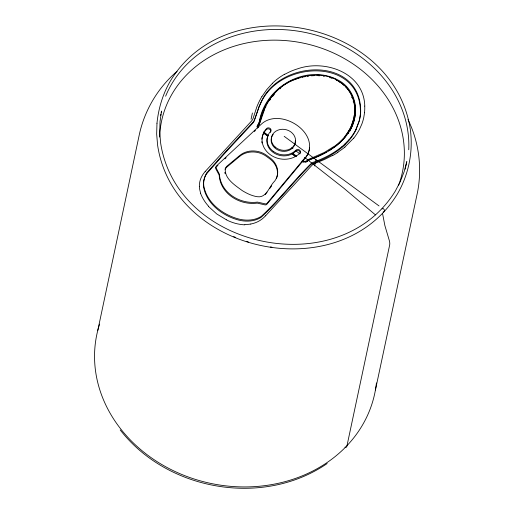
<?xml version="1.0" encoding="UTF-8"?>
<svg xmlns="http://www.w3.org/2000/svg" width="514" height="514" viewBox="0 0 514 514"><rect width="100%" height="100%" fill="white"/><g stroke="black" fill="none" stroke-linecap="round" stroke-linejoin="round"><path stroke-width="0.77" d="M309.486 147.891L309.377 150.004L307.963 154.168L305.252 158.171L266.901 204.251A2.03 1.741 12 0 1 264.845 204.855L257.649 203.203A2.03 1.741 12 0 0 256.961 203.146C239.685 205.414 220.493 193.823 219.202 175.435A2.03 1.741 12 0 0 219.015 174.85L215.867 168.92A2.03 1.741 12 0 1 216.176 167.024L217.936 165.386M354.39 114.23L354.454 107.979M364.587 112.373L363.777 117.468A69.814 57.285 11.8 0 1 361.779 124.227L359.524 129.277A72.782 59.701 11.5 0 1 353.812 138.112M354.294 115.11L353.908 117.725M354.487 119.004C357.044 107.728 354.05 95.116 345.704 86.911M97.801 330.341L139.275 134.809C144.524 110.253 157.991 87.656 177.06 71.317M160.574 115.644L160.895 114.121M161.216 112.598L161.544 111.069L160.034 121.522L159.713 132.117L160.586 142.674C176.36 249.11 338.932 282.906 395.343 191.015L400.271 181.648L404.12 171.785L406.812 161.576L405.193 169.196M251.063 119.274L252.4 113.003M305.252 158.171C323.332 134.006 280.066 105.935 260.971 124.504L216.394 166.009A2.03 1.741 12 0 0 216.086 167.898L219.234 173.835A2.03 1.741 12 0 1 219.414 174.419C220.705 192.808 239.903 204.399 257.18 202.131A2.03 1.741 12 0 1 257.867 202.182L265.057 203.84A2.03 1.741 12 0 0 267.119 203.229L305.464 157.149M314.626 165.919L315.956 159.642M382.056 209.037C382.332 206.692 386.001 210.727 383.849 211.819A1.42 0.642 43.4 0 1 383.116 212.012M353.741 118.586L350.702 127.787L345.01 136.91M375.419 389.998L417.541 192.107C422.251 167.686 418.929 141.851 407.949 119.511M354.326 119.736L353.548 122.64M260.058 122.377L264.453 109.707M259.66 120.7C263.778 104.772 273.801 89.854 288.701 82.279M353.079 124.08L353.317 123.366M352.559 125.5L352.829 124.793M351.987 126.894L352.283 126.2M351.036 128.963L351.37 128.282M355.977 129.277L359.235 120.739A65.574 53.964 12.2 0 0 360.661 112.187C361.83 55.551 278.569 59.007 260.598 103.166M355.765 130.293L359.023 121.754A65.574 53.964 12.2 0 0 360.442 113.202C361.612 56.566 278.357 60.022 260.38 104.181A98.939 83.576 21.9 0 0 259.101 106.861L254.533 120.07A9.143 7.736 6.6 0 1 252.817 123.135L225.402 152.619L206.885 173.443M265.269 107.972L265.931 106.649M349.976 130.986L350.342 130.318M261.922 96.6L266.702 89.661L272.414 83.377M348.389 133.608L348.807 132.959M269.715 100.269L270.576 99.041M207.103 172.428L225.614 151.604L253.029 122.12A9.143 7.736 6.6 0 0 254.751 119.055L259.319 105.845A98.939 83.576 21.9 0 1 260.592 103.16M265.224 194.613L267.074 192.114M269.85 188.355L271.7 185.856M225.1 169.247L226.629 167.256L239.556 156.474A20.29 17.431 12 0 1 266.413 156.378L269.747 158.826A20.29 17.431 12 0 1 276.448 178.557M345.228 135.895C352.321 127.144 356.067 115.47 354.358 104.239M353.773 138.086L344.875 147.062M272.388 96.664L274.335 94.37M348.845 139.859L345.087 143.791M205.144 171.554L251.442 121.131A9.625 8.134 6.3 0 0 253.254 117.899L256.814 106.951A103.115 86.995 23.2 0 1 261.851 96.568M265.526 215.867L311.825 165.444A9.612 8.391 17.9 0 1 315.127 163.304L324.398 159.539L332.494 155.466M344.868 144.807L348.633 140.875A69.512 57.202 11.6 0 0 355.804 130.305M224.978 158.832L226.147 157.74M254.308 131.526L255.477 130.434M341.964 146.58C333.599 153.551 323.711 158.473 313.527 162.186A9.136 7.967 17.6 0 0 310.392 164.217C293.481 181.069 278.819 200.332 261.253 216.394C254.732 220.512 246.502 220.885 239.151 219.137C223.012 214.961 206.557 202.857 203.743 185.535A24.19 21.704 4.2 0 1 207.065 172.402M341.746 147.595C333.38 154.566 323.499 159.488 313.315 163.208A9.136 7.967 17.6 0 0 310.18 165.232C293.263 182.084 278.601 201.347 261.041 217.409C254.514 221.528 246.283 221.9 238.933 220.153C222.793 215.976 206.345 203.878 203.531 186.55A24.19 21.704 4.2 0 1 206.846 173.424M307.314 161.203L307.655 160.933A14.212 12.394 17.5 0 1 311.099 159.064L319.053 155.845L326.602 152.073M280.169 88.8L280.528 88.498M334.164 146.349L324.328 152.446L310.745 158.402A15.047 13.12 17.5 0 0 307.012 160.445L306.742 160.664A3.245 2.814 15.3 0 1 302.47 160.612M333.946 147.364L328.703 150.859M337.782 152.272L341.861 149.426A86.622 70.656 9.9 0 0 344.92 147.1M327.161 463.532C263.168 507.466 167.519 490.883 120.205 429.942M284.653 74.331L290.095 71.619A69.814 58.461 18.3 0 1 297.535 68.844C325.028 59.091 363.938 72.808 364.786 106.077M289.44 81.899C297.863 77.389 307.462 75.121 317.016 75.275M293.969 79.689C276.474 86.583 264.382 103.353 260.27 121.362A15.022 12.709 6.7 0 1 258.439 125.21A3.245 2.763 8.9 0 0 258.182 127.633M294.021 79.837L294.811 79.529M295.608 79.233L298.846 78.16M299.668 77.916L300.497 77.685M302.174 77.261L303.016 77.061M303.864 76.875L305.573 76.541M307.308 76.258L308.612 76.078M311.253 75.802L314.369 75.642M244.831 224.47L248.236 224.355A27.435 24.871 6.9 0 0 250.768 224.033M317.954 75.68L319.753 75.789M323.357 76.207L324.257 76.355M329.577 77.595L330.451 77.865M331.318 78.147L332.179 78.456M334.955 79.169L341.463 82.927L346.115 87.097M226.314 219.741L216.741 213.965L208.504 206.461M336.362 80.235L336.766 80.441M338.353 81.296L338.745 81.52M339.131 81.745L339.516 81.983M339.895 82.221L340.274 82.458M340.641 82.709L341.013 82.96M263.56 131.963L268.443 135.471M263.341 132.985L264.427 133.756M264.145 133.267L267.942 135.998M264.973 134.148L266.599 135.317M341.373 83.21L341.733 83.474M284.178 136.326L379.043 205.941M291.746 147.794L292.974 148.707M292.774 153.32L296.546 156.147M291.734 153.442L296.051 156.674M292.023 153.937L295.254 156.352M295.434 150.538L299.726 153.757M304.609 157.445L343.59 188.008L375.503 214.923M342.44 84.007L344.451 85.703M200.601 193.193L199.702 189.428A27.743 24.955 3.8 0 1 199.426 186.357M224.817 172.299L225.093 173.642M382.577 213.663L384.883 225.588L389.059 239.697A20.29 9.201 43.4 0 1 389.638 245.088L346.821 446.525A4.061 1.838 43.4 0 1 344.958 447.154M295.312 140.952A12.175 10.46 12 0 1 279.976 150.782A12.175 10.46 12 0 1 273.178 134.411M299.797 153.962A2.538 2.178 12 0 0 299.18 150.936A2.538 2.178 12 0 0 295.717 151.174A16.236 13.942 12 0 1 275.009 153.596A16.236 13.942 12 0 1 267.967 135.934M261.973 142.937A21.305 18.305 12 0 1 261.844 141.665M261.896 139.14A21.305 18.305 12 0 1 266.316 129.599A2.538 2.178 12 0 1 269.786 129.361A2.538 2.178 12 0 1 270.403 132.387M265.475 215.835A25.906 23.419 5.8 0 1 250.768 224.04M244.818 224.862A41.242 37.304 6.8 0 1 226.295 219.78M208.665 206.339A44.172 39.443 7 0 1 200.518 193.219M199.336 186.357A25.7 23.117 3.4 0 1 205.163 171.573M272.362 83.332A73.63 61.86 19.2 0 1 284.57 74.234M364.728 106.077A65.015 53.276 13.2 0 1 364.554 112.367M337.897 152.382A98.579 80.004 9.1 0 1 332.603 155.594M356.016 129.29A69.512 57.202 11.6 0 1 348.89 139.885M345.125 143.817A78.314 64.224 10.5 0 1 342.003 146.612M376.421 382.956A142.05 122.017 12 0 1 210.419 483.34A142.05 122.017 12 0 1 99.594 324.116M165.624 96.189A125.814 108.068 12 0 1 307.276 32.877A125.814 108.068 12 0 1 408.733 149.754M257.752 127.645A3.245 2.763 8.9 0 1 258.221 126.226M259.743 123.392A15.022 12.709 6.7 0 1 258.536 125.782M351.653 97.217A39.533 32.183 16 0 1 351.839 97.654M353.208 101.65A39.533 32.183 16 0 1 353.324 102.1M345.132 136.981A70.675 58.108 11 0 1 334.042 147.454M305.702 162.154A3.245 2.814 15.3 0 0 306.53 161.679L306.8 161.46A15.047 13.12 17.5 0 1 310.527 159.417C330.206 152.555 351.261 138.632 354.981 116.505C357.628 103.153 351.859 88.395 340.114 81.199C307.97 62.188 264.774 86.198 259.262 122.197A14.212 12.021 6.7 0 1 257.533 125.84A4.061 3.45 8.9 0 0 257.09 126.688M303.286 162.173A3.245 2.814 15.3 0 1 302.373 161.717M271.938 247.183A126.425 108.595 12 0 1 270.454 246.977M248.461 242.036A126.425 108.595 12 0 1 246.315 241.355M235.759 237.487A126.425 108.595 12 0 1 233.697 236.62M159.629 137.052A123.097 105.73 12 0 1 302.418 42.945A123.097 105.73 12 0 1 398.646 185.117M344.913 144.839A78.314 64.224 10.5 0 1 341.791 147.627M307.314 161.203A4.061 3.514 15.3 0 1 301.975 161.139M257.572 128.14A4.061 3.45 8.9 0 1 257.745 124.825A14.212 12.021 6.7 0 0 259.48 121.182M316.997 75.134A38.788 32.035 16.5 0 1 335.089 78.893M346.083 87.117A39.533 32.183 16 0 1 354.152 104.239M345.344 135.966A70.675 58.108 11 0 1 334.261 146.439M156.982 123.244L156.661 134.064L157.605 145.179C173.693 253.743 339.523 288.219 397.065 194.485L397.213 194.266C408.585 174.998 413.307 151.945 410.358 129.759L410.345 129.682C394.244 21.055 228.325 -13.435 170.751 80.351L170.706 80.415C162.996 93.452 158.466 108.197 156.982 123.244M225.318 168.226C224.065 178.525 235.078 185.284 242.3 190.643C246.938 193.457 251.918 195.943 257.341 196.708C266.721 198.141 269.246 186.126 274.694 181.089A20.29 17.431 12 0 0 269.966 157.811L266.631 155.363A20.29 17.431 12 0 0 239.775 155.459L226.847 166.234L225.318 168.226M275.099 146.991A12.175 10.46 12 0 0 295.209 142.898A12.175 10.46 12 0 0 279.995 129.541A12.175 10.46 12 0 0 275.099 146.991M273.268 151.334A16.236 13.942 12 0 0 295.929 150.152A2.538 2.178 12 0 1 299.469 149.972A2.538 2.178 12 0 1 299.906 153.069A21.305 18.305 12 0 1 270.165 154.618A21.305 18.305 12 0 1 266.535 128.584A2.538 2.178 12 0 1 270.075 128.397A2.538 2.178 12 0 1 270.505 131.494A16.236 13.942 12 0 0 273.268 151.334"/></g></svg>
